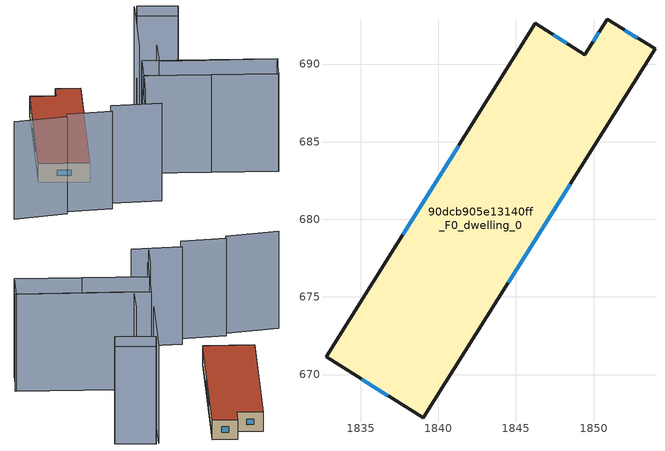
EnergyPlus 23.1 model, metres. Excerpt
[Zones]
90dcb905e13140ff_F0_dwelling_0
 floor ground (EU_floor_Construction): 1853.96,690.97 1839.03,667.21 1832.77,671.13 1846.24,692.61 1849.44,690.6 1850.88,692.89 z0
 wall outside (EU_wall_Construction): 1850.88,692.89 1849.44,690.6 1846.24,692.61 1832.77,671.13 1839.03,667.21 1853.96,690.97 1850.88,692.89 z0:3
 window (EU_Window_Construction): 1850.35,692.05 1849.97,691.44 / 1852.83,691.67 1852.01,692.19 / 1844.49,675.91 1848.49,682.27 / 1835.06,669.69 1836.74,668.65 / 1841.31,684.75 1837.7,678.99 / 1848.27,691.34 1847.41,691.87 z1.1:1.9
 roof outside (EU_roof_Construction): 1839.03,667.21 1853.96,690.97 1850.88,692.89 1849.44,690.6 1846.24,692.61 1832.77,671.13 z3
shading: 1836.85,658.99 1843.36,655.61 / 1829.86,659.96 1835.88,657.13 / 1822.18,661.94 1829.44,659.23 / 1841.13,656.59 1843.99,661.16 / 1844.3,661.02 1847.17,665.54 / 1847.17,665.54 1863.43,655.22 / 1866.62,660 1852.21,668.89 / 1852.21,668.89 1855.32,673.95 / 1853.2,675.24 1861.01,687.72 / 1863.45,655.21 1847.19,665.53 / 1847.19,665.53 1850.27,670.38 / 1850.27,670.38 1866.53,660.06 / 1866.53,660.06 1863.45,655.21 / 1864.19,681.26 1859.34,684.66 / 1859.34,684.66 1861.51,687.76 / 1861.51,687.76 1866.37,684.36 / 1866.37,684.36 1864.19,681.26 z0:15
[Building]
EU S2 Campaign: North Axis=0; Terrain=City; Solar Distribution=FullExterior
[Site:Location]
Bologna: Latitude=44.5; Longitude=11.25; Time Zone=1; Elevation=37
[SizingPeriod:WeatherFileDays]
AnnualSizingPeriod: Begin Month=1; Begin Day of Month=1; End Month=12; End Day of Month=31; Day of Week for Start Day=Monday; Use Weather File Daylight Saving Period=No; Use Weather File Rain and Snow Indicators=No
[MATERIAL]
EU_InternalMass_Material: Roughness=MediumRough; Thickness=0.1; Conductivity=1; Density=1800; Specific Heat=900; Thermal Absorptance=0.9; Solar Absorptance=0.7; Visible Absorptance=0.7
[MATERIAL:NOMASS] Roughness=MediumRough; Thermal Absorptance=0.9; Solar Absorptance=0.7; Visible Absorptance=0.7
Name | Thermal Resistance
EU_wall_NoMass | 0.753012
EU_roof_NoMass | 0.675676
EU_floor_NoMass | 0.609756
[WINDOWMATERIAL:SIMPLEGLAZINGSYSTEM]
EU_Window_SimpleGlazing: UFactor=4.6; Solar Heat Gain Coefficient=0.85; Visible Transmittance=0.85
[CONSTRUCTION]
EU_wall_Construction: EU_wall_NoMass
EU_roof_Construction: EU_roof_NoMass
EU_floor_Construction: EU_floor_NoMass
EU_InternalMass_Construction: EU_InternalMass_Material
EU_Window_Construction: EU_Window_SimpleGlazing
[ZONE]
90dcb905e13140ff_F0_dwelling_0: Type=1; Multiplier=1; Ceiling Height=autocalculate; Volume=592.095; Floor Area=autocalculate; Part of Total Floor Area=Yes
[INTERNALMASS]
90dcb905e13140ff_F0_dwelling_0_EU_InternalMass: Construction=EU_InternalMass_Construction; Zone or ZoneList=90dcb905e13140ff_F0_dwelling_0; Surface Area=197.364
[OTHEREQUIPMENT]
EU_Step8_InternalGain_90dcb905e13140ff_F0_dwelling_0_f000: Fuel Type=Electricity; Zone or ZoneList or Space or SpaceList=90dcb905e13140ff_F0_dwelling_0; Schedule=EU_Step8_GainSchedule_90dcb905e13140ff_F0_dwelling_0_f000; Design Level Calculation Method=Watts/Area; Power per Zone Floor Area=1; Fraction Latent=0; Fraction Radiant=0; Fraction Lost=0; Carbon Dioxide Generation Rate=0; EndUse Subcategory=EU_Step8_InternalGains
[ZONEVENTILATION:DESIGNFLOWRATE]
EU_ConstantAir_90dcb905e13140ff_F0_dwelling_0: Zone or ZoneList or Space or SpaceList=90dcb905e13140ff_F0_dwelling_0; Schedule=EU_AlwaysOn; Design Flow Rate Calculation Method=AirChanges/Hour; Air Changes per Hour=0.64; Ventilation Type=Natural; Fan Pressure Rise=0; Fan Total Efficiency=1; Constant Term Coefficient=1; Temperature Term Coefficient=0; Velocity Term Coefficient=0; Velocity Squared Term Coefficient=0; Minimum Indoor Temperature=-100; Maximum Indoor Temperature=100; Delta Temperature=-100; Minimum Outdoor Temperature=-100; Maximum Outdoor Temperature=100; Maximum Wind Speed=40
[HVACTEMPLATE:THERMOSTAT]
EU_HeatOnly_90dcb905e13140ff_F0_dwelling_0: Constant Heating Setpoint=20; Constant Cooling Setpoint=50
[HVACTEMPLATE:ZONE:IDEALLOADSAIRSYSTEM]
90dcb905e13140ff_F0_dwelling_0: Template Thermostat=EU_HeatOnly_90dcb905e13140ff_F0_dwelling_0; System Availability Schedule=EU_AlwaysOn; Maximum Heating Supply Air Temperature=50; Minimum Cooling Supply Air Temperature=13; Maximum Heating Supply Air Humidity Ratio=0.0156; Minimum Cooling Supply Air Humidity Ratio=0.0077; Heating Limit=NoLimit; Cooling Limit=NoLimit; Heating Availability Schedule=EU_AlwaysOn; Cooling Availability Schedule=EU_CoolingOff; Dehumidification Control Type=ConstantSensibleHeatRatio; Cooling Sensible Heat Ratio=0.7; Dehumidification Setpoint=60; Humidification Control Type=None; Humidification Setpoint=30; Outdoor Air Method=None; Outdoor Air Flow Rate per Person=0.00944; Outdoor Air Flow Rate per Zone Floor Area=0; Outdoor Air Flow Rate per Zone=0; Demand Controlled Ventilation Type=None; Outdoor Air Economizer Type=NoEconomizer; Heat Recovery Type=None; Sensible Heat Recovery Effectiveness=0.7; Latent Heat Recovery Effectiveness=0.65
[SIZING:ZONE]
90dcb905e13140ff_F0_dwelling_0: Zone Cooling Design Supply Air Temperature Input Method=SupplyAirTemperature; Zone Cooling Design Supply Air Temperature=13; Zone Heating Design Supply Air Temperature Input Method=SupplyAirTemperature; Zone Heating Design Supply Air Temperature=50; Zone Cooling Design Supply Air Humidity Ratio=0.008; Zone Heating Design Supply Air Humidity Ratio=0.008; Cooling Design Air Flow Method=DesignDay; Cooling Design Air Flow Rate=0; Cooling Minimum Air Flow per Zone Floor Area=0.000762; Cooling Minimum Air Flow=0; Cooling Minimum Air Flow Fraction=0.2; Heating Design Air Flow Method=DesignDay; Heating Design Air Flow Rate=0; Heating Maximum Air Flow per Zone Floor Area=0.002032; Heating Maximum Air Flow=0.141576; Heating Maximum Air Flow Fraction=0.3; Account for Dedicated Outdoor Air System=No; Dedicated Outdoor Air System Control Strategy=NeutralSupplyAir; Dedicated Outdoor Air Low Setpoint Temperature for Design=autosize; Dedicated Outdoor Air High Setpoint Temperature for Design=autosize; Zone Load Sizing Method=Sensible Load Only No Latent Load; Zone Latent Cooling Design Supply Air Humidity Ratio Input Method=HumidityRatioDifference; Zone Cooling Design Supply Air Humidity Ratio Difference=0.005; Zone Latent Heating Design Supply Air Humidity Ratio Input Method=HumidityRatioDifference; Zone Humidification Design Supply Air Humidity Ratio Difference=0.005
[SCHEDULE:CONSTANT]
Name | Hourly Value
EU_AlwaysOn | 1
EU_CoolingOff | 0
[SCHEDULE:FILE]
EU_Step8_GainSchedule_90dcb905e13140ff_F0_dwelling_0_f000: File=../../schedules/90dcb905e13140ff/90dcb905e13140ff_F0_dwelling_0_f000_gain.csv; Column Number=1; Rows to Skip at Top=0; Number of Hours of Data=8760; Column Separator=Comma; Interpolate to Timestep=No; Minutes per Item=60; Adjust Schedule for Daylight Savings=Yes
